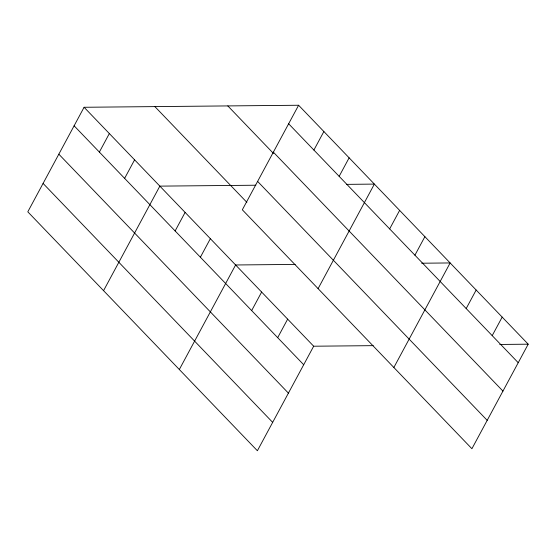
<?xml version="1.0" encoding="UTF-8"?>
<svg xmlns="http://www.w3.org/2000/svg" width="556" height="556" viewBox="0 0 556 556"><rect width="100%" height="100%" fill="white"/><g stroke="black" fill="none" stroke-linecap="round" stroke-linejoin="round"><path stroke-width="0.83" d="M298.614 105.251L242.326 209.786L471.912 448.727L528.2 344.185L298.614 105.251L84.088 107.273L27.8 211.815L257.386 450.749L313.674 346.214L373.243 345.651M99.364 152.087L109.344 133.558M124.62 178.365L134.594 159.843M103.562 290.663L159.85 186.128L255.823 185.218M175.133 230.935L185.106 212.406M200.382 257.219L210.356 238.691M179.324 369.511L235.612 264.976L295.18 264.413M313.897 150.057L323.87 131.536M251.66 310.582L261.633 292.053M339.153 176.342L349.126 157.814M277.68 337.659L287.654 319.137M318.095 288.633L374.376 184.099L346.749 184.363M389.659 228.905L399.632 210.383M414.915 255.19L424.888 236.668M393.856 367.488L450.145 262.946L421.65 263.217M466.185 308.552L476.158 290.03M492.206 335.629L502.179 317.108M499.712 344.456L528.2 344.185M288.64 123.773L518.227 362.714M273.357 152.156L502.944 391.097M227.821 105.918L273.517 153.477M257.609 181.402L487.195 420.343M154.881 106.606L246.878 202.356M84.088 107.273L313.674 346.214M74.115 125.802L303.694 364.736M58.832 154.186L288.411 393.12M43.083 183.431L272.669 422.365"/></g></svg>
